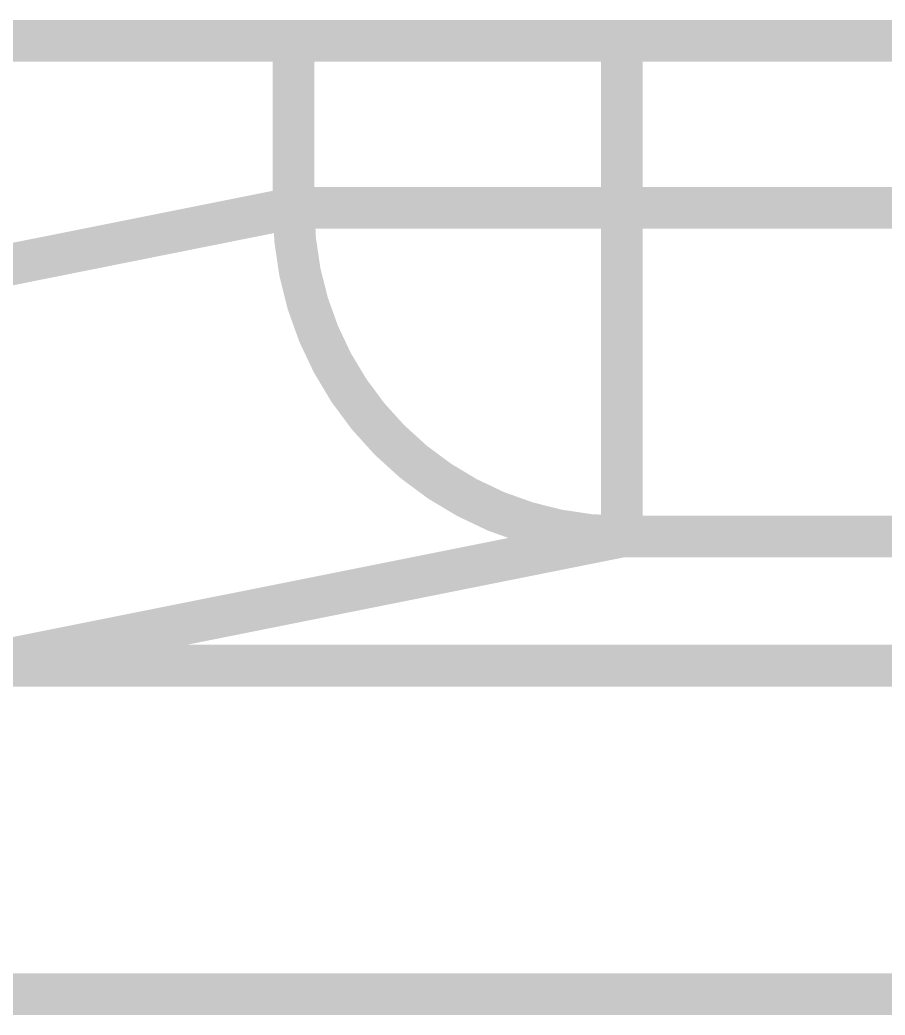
# Model space of a CAD drawing. Header units: inches. Extents: x 0 to 35.2, y -0.7 to 15.9.
# Drawn here: x 14.38204 to 14.3924, y 13.34646 to 13.35838 of the extents above; entities that cross this region are included whole.
import ezdxf

# ---------------------------------------------------------------- set-up
doc = ezdxf.new("R2010")
doc.units = ezdxf.units.IN
doc.header["$MEASUREMENT"] = 0
doc.layers.add('Dimensions', color=6, linetype='Continuous')

msp = doc.modelspace()

# ---------------------------------------------------------------- linework, layer by layer
at = {"layer": 'Dimensions'}
for points in [[(14.2969, 13.358134, 0.0005, 0.0005, 0), (14.547884, 13.358134, 0.0005, 0.0005, 0)], [(14.385318, 13.356131, 0.0005, 0.0005, 0), (14.385318, 13.358134, 0.0005, 0.0005, 0)], [(14.389251, 13.356131, 0.0005, 0.0005, 0), (14.389251, 13.358134, 0.0005, 0.0005, 0)], [(14.377568, 13.354582, 0.0005, 0.0005, 0), (14.385318, 13.356131, 0.0005, 0.0005, 0)], [(14.385318, 13.356131, 0.0005, 0.0005, 0), (14.389251, 13.356131, 0.0005, 0.0005, 0)], [(14.389251, 13.352194, 0.0005, 0.0005, -0.413952), (14.385318, 13.356131, 0.0005, 0.0005, 0)], [(14.389251, 13.352194, 0.0005, 0.0005, 0), (14.389251, 13.356131, 0.0005, 0.0005, 0)], [(14.389251, 13.356131, 0.0005, 0.0005, 0), (14.548258, 13.356131, 0.0005, 0.0005, 0)], [(14.381513, 13.350647, 0.0005, 0.0005, 0), (14.389251, 13.352194, 0.0005, 0.0005, 0)], [(14.389251, 13.352194, 0.0005, 0.0005, 0), (14.549206, 13.352194, 0.0005, 0.0005, 0)], [(14.381513, 13.350647, 0.0005, 0.0005, 0), (14.549658, 13.350647, 0.0005, 0.0005, 0)], [(14.381513, 13.346711, 0.0005, 0.0005, 0), (14.55102, 13.346711, 0.0005, 0.0005, 0)]]:
    msp.add_lwpolyline(points, format="xyseb", dxfattribs=at)
for points in [[(14.385193, 13.358134, 0.00025, 0.00025, 1), (14.385443, 13.358134, 0.00025, 0.00025, 1)], [(14.389126, 13.358134, 0.00025, 0.00025, 1), (14.389376, 13.358134, 0.00025, 0.00025, 1)], [(14.385193, 13.356131, 0.00025, 0.00025, 1), (14.385443, 13.356131, 0.00025, 0.00025, 1)], [(14.385193, 13.356131, 0.00025, 0.00025, 1), (14.385443, 13.356131, 0.00025, 0.00025, 1)], [(14.385193, 13.356131, 0.00025, 0.00025, 1), (14.385443, 13.356131, 0.00025, 0.00025, 1)], [(14.385193, 13.356131, 0.00025, 0.00025, 1), (14.385443, 13.356131, 0.00025, 0.00025, 1)], [(14.389126, 13.356131, 0.00025, 0.00025, 1), (14.389376, 13.356131, 0.00025, 0.00025, 1)], [(14.389126, 13.356131, 0.00025, 0.00025, 1), (14.389376, 13.356131, 0.00025, 0.00025, 1)], [(14.389126, 13.356131, 0.00025, 0.00025, 1), (14.389376, 13.356131, 0.00025, 0.00025, 1)], [(14.389126, 13.356131, 0.00025, 0.00025, 1), (14.389376, 13.356131, 0.00025, 0.00025, 1)], [(14.389126, 13.352194, 0.00025, 0.00025, 1), (14.389376, 13.352194, 0.00025, 0.00025, 1)], [(14.389126, 13.352194, 0.00025, 0.00025, 1), (14.389376, 13.352194, 0.00025, 0.00025, 1)], [(14.389126, 13.352194, 0.00025, 0.00025, 1), (14.389376, 13.352194, 0.00025, 0.00025, 1)], [(14.389126, 13.352194, 0.00025, 0.00025, 1), (14.389376, 13.352194, 0.00025, 0.00025, 1)]]:
    msp.add_lwpolyline(points, format="xyseb", close=True, dxfattribs=at)

doc.saveas('drawing.dxf')
